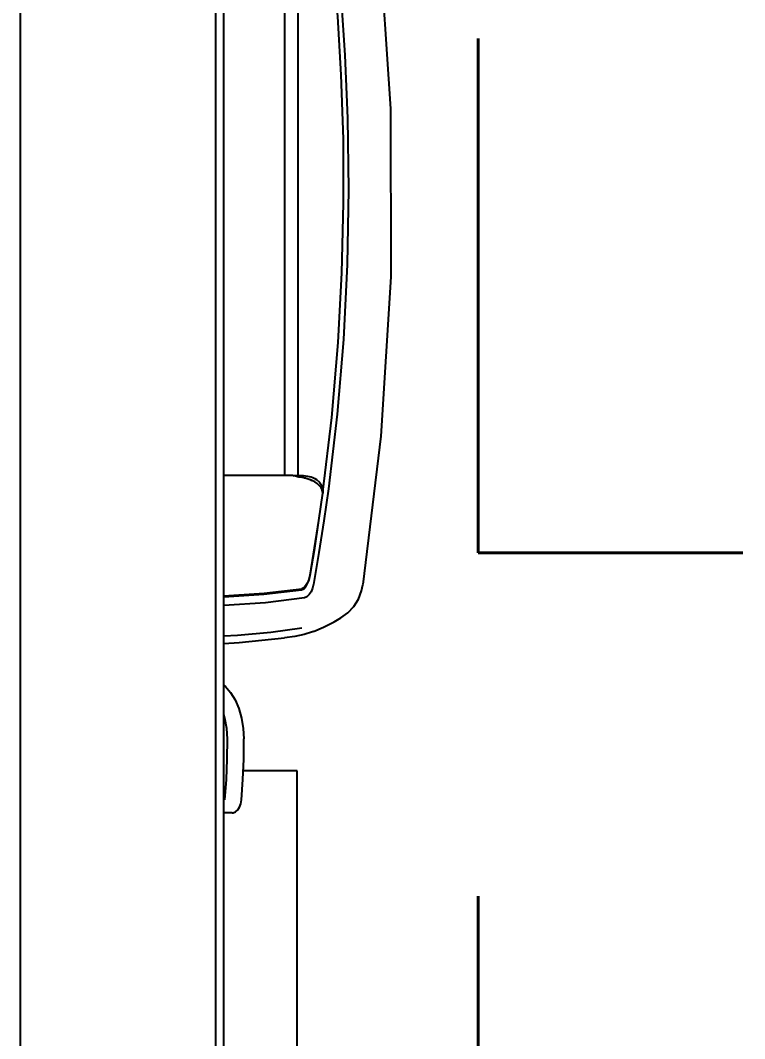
# Model space of a CAD drawing. Extents: x 1551 to 113148, y -1700 to 77018.
# Drawn here: x 13654.9 to 13795.6, y 23818.7 to 24016.7 of the extents above; entities that cross this region are included whole.
import ezdxf

# ---------------------------------------------------------------- set-up
doc = ezdxf.new("R2010")
doc.units = 0
doc.header["$LTSCALE"] = 500
doc.header["$MEASUREMENT"] = 0
doc.linetypes.add('CENTER', pattern=[3, 2.5, -0.25, 0, -0.25])
doc.layers.get('0').update_dxf_attribs({"linetype": 'CONTINUOUS'})
doc.styles.add('ROMANS', font='romans', dxfattribs={"height": 100})

# ---------------------------------------------------------------- blocks, each defined once
blk = doc.blocks.new('platform_top')
at = {"linetype": 'Continuous'}
for p, q in [((-9601.47, 2301.68), (-9601.47, 1731.68)), ((-9599.86, 2301.68), (-9599.86, 1731.68)), ((-9615.68, 2271.68), (-9615.68, 2021.68)), ((-9603.09, 2029.85), (-9601.47, 2029.85)), ((-9615.68, 2021.68), (-9605.22, 2021.68)), ((-9624.2, 1991.91), (-9624.18, 1991.92)), ((-9601.47, 1987.65), (-9609.26, 1987.14)), ((-9628.49, 1985.5), (-9628.5, 1985.42)), ((-9628.5, 1985.42), (-9628.5, 1985.42)), ((-9628.22, 1986.71), (-9628.49, 1985.5)), ((-9616.56, 1986.48), (-9616.98, 1986.29)), ((-9616.97, 1986.11), (-9616.59, 1986.28)), ((-9616.23, 1986.47), (-9616.63, 1986.29)), ((-9609.26, 1987.14), (-9616.59, 1986.28)), ((-9616.23, 1986.47), (-9616.22, 1986.47)), ((-9618.14, 1983.66), (-9618.23, 1983.66)), ((-9620.71, 1967.47), (-9620.7, 1967.57)), ((-9620.7, 1967.57), (-9620.68, 1967.67)), ((-9620.68, 1967.7), (-9620.68, 1967.68)), ((-9620.68, 1967.68), (-9620.68, 1967.67)), ((-9620.61, 1967.53), (-9620.58, 1967.05)), ((-9620.6, 1967.66), (-9620.59, 1967.69)), ((-9620.6, 1967.62), (-9620.6, 1967.66)), ((-9619.58, 1965.82), (-9619.1, 1965.5)), ((-9619.1, 1964.82), (-9619.43, 1965.02)), ((-9619.1, 1965.5), (-9618.57, 1965.21)), ((-9618.75, 1964.66), (-9619.1, 1964.82)), ((-9616.61, 1964.57), (-9617.01, 1964.66)), ((-9616.53, 1964.28), (-9616.94, 1964.29)), ((-9616.26, 1964.51), (-9616.61, 1964.57)), ((-9616.31, 1964.28), (-9616.53, 1964.28)), ((-9615.88, 1964.28), (-9616.31, 1964.28)), ((-9615.98, 1964.49), (-9616.26, 1964.51)), ((-9615.62, 1964.48), (-9615.98, 1964.49)), ((-9615.88, 1964.28), (-9615.01, 1964.3)), ((-9615.62, 1964.48), (-9615.36, 1964.4)), ((-9615.36, 1964.4), (-9615.1, 1964.33)), ((-9615.1, 1964.33), (-9614.83, 1964.28)), ((-9615.01, 1964.3), (-9615.08, 1964.3)), ((-9614.83, 1964.28), (-9601.47, 1964.28)), ((-9613.21, 1810.93), (-9613.21, 1964.28))]:
    blk.add_line(p, q, dxfattribs=at)
for points in [[(-9603.09, 2029.85), (-9603.28, 2029.83), (-9603.73, 2029.65), (-9604.14, 2029.27), (-9604.48, 2028.73), (-9604.72, 2028.07), (-9604.85, 2027.32)], [(-9604.85, 2027.32), (-9605.15, 2023.38), (-9605.32, 2019.43), (-9605.34, 2015.46)], [(-9601.64, 2027.32), (-9601.94, 2023.38), (-9602.1, 2019.43), (-9602.13, 2015.46)], [(-9601.47, 2005.04), (-9601.74, 2005.25), (-9602.75, 2006.42), (-9603.63, 2007.87), (-9604.35, 2009.56), (-9604.88, 2011.42), (-9605.22, 2013.41), (-9605.34, 2015.46)], [(-9602.13, 2015.46), (-9602, 2013.41), (-9601.66, 2011.42), (-9601.47, 2010.73)], [(-9618.88, 1994.56), (-9618.68, 1994.64), (-9617.03, 1995.15), (-9615.21, 1995.54), (-9613.23, 1995.83)], [(-9601.47, 1995.43), (-9604.09, 1995.3), (-9610.57, 1994.72), (-9616.59, 1993.9)], [(-9601.47, 1996.93), (-9604.41, 1996.75), (-9613.23, 1995.83)], [(-9618.88, 1994.56), (-9620.79, 1993.74), (-9622.88, 1992.68), (-9624.18, 1991.92)], [(-9624.19, 1991.92), (-9625.52, 1990.96), (-9626.7, 1989.74), (-9627.62, 1988.3), (-9628.22, 1986.71)], [(-9617.1, 1988.06), (-9609.54, 1988.99), (-9601.47, 1989.54), (-9601.47, 1989.54)], [(-9618.89, 1985.4), (-9618.69, 1986.18), (-9618.41, 1986.86), (-9618.04, 1987.42), (-9617.6, 1987.85), (-9617.1, 1988.06)], [(-9601.47, 1987.85), (-9609.24, 1987.34), (-9616.56, 1986.48)], [(-9601.47, 1987.82), (-9608.89, 1987.33), (-9616.22, 1986.47)], [(-9628.5, 1985.42), (-9632.02, 1956.61), (-9633.97, 1925.64), (-9633.93, 1892.96), (-9631.65, 1859.12)], [(-9621.77, 1966.84), (-9620.89, 1973.05), (-9619.93, 1979.25), (-9618.88, 1985.43)], [(-9616.98, 1986.29), (-9617.38, 1985.87), (-9617.73, 1985.28), (-9618.02, 1984.53), (-9618.23, 1983.66)], [(-9618.14, 1983.65), (-9617.95, 1984.45), (-9617.68, 1985.15), (-9617.34, 1985.72), (-9616.97, 1986.11)], [(-9618.23, 1983.66), (-9619.11, 1978.36), (-9619.92, 1973.04), (-9620.68, 1967.7)], [(-9620.59, 1967.69), (-9619.84, 1973.03), (-9619.02, 1978.35), (-9618.14, 1983.65)], [(-9620.61, 1967.53), (-9620.61, 1967.57), (-9620.6, 1967.62)], [(-9619.92, 1808.63), (-9619.78, 1814.03), (-9619.81, 1818.83), (-9619.95, 1823.34), (-9620.18, 1828.24), (-9620.5, 1833.66), (-9620.96, 1839.69), (-9621.58, 1846.41), (-9622.43, 1853.92), (-9623.38, 1862.36), (-9624.25, 1871.85), (-9624.98, 1882.58), (-9625.51, 1894.77), (-9625.7, 1908.68), (-9625.43, 1923.25), (-9624.68, 1937.81), (-9623.46, 1952.35), (-9621.76, 1966.84)], [(-9620.71, 1967.47), (-9622.42, 1952.97), (-9623.67, 1938.42), (-9624.4, 1924.89), (-9624.73, 1911.35), (-9624.67, 1898.87), (-9624.27, 1886.4), (-9623.6, 1875.02), (-9622.64, 1863.66), (-9621.53, 1853.39), (-9620.46, 1843.11), (-9619.75, 1833.85), (-9619.27, 1824.58), (-9619.07, 1816.36), (-9619.25, 1808.16)], [(-9619.43, 1965.02), (-9620.03, 1965.53), (-9620.43, 1966.12), (-9620.65, 1966.78), (-9620.7, 1967.5)], [(-9620.58, 1967.05), (-9620.36, 1966.58), (-9620, 1966.18), (-9619.58, 1965.82)], [(-9618.03, 1964.44), (-9618.39, 1964.54), (-9618.75, 1964.66)], [(-9617.43, 1964.77), (-9617.83, 1964.9), (-9618.22, 1965.05), (-9618.57, 1965.21)], [(-9616.94, 1964.29), (-9617.32, 1964.32), (-9617.69, 1964.37), (-9618.03, 1964.44)], [(-9617.01, 1964.66), (-9617.15, 1964.69), (-9617.29, 1964.73), (-9617.43, 1964.77)], [(-9615.88, 1964.29), (-9615.9, 1911.58), (-9615.86, 1860.46), (-9615.85, 1810.93)], [(-9615.79, 1964.48), (-9615.61, 1964.39), (-9615.43, 1964.33)]]:
    blk.add_lwpolyline(points, dxfattribs=at)

msp = doc.modelspace()

# ---------------------------------------------------------------- linework, layer by layer
msp.add_lwpolyline([(13654.882, 23573.396), (13654.882, 24123.396), (14494.882, 24123.396), (14494.882, 23573.396), (13654.882, 23573.396)])

# ---------------------------------------------------------------- block references
at = {"linetype": 'CENTER', "rotation": 180}
msp.add_blockref('platform_top', (4092.981, 25892.444), dxfattribs=at)

# ---------------------------------------------------------------- texts
at = {"insert": (13726.716, 24013.119), "char_height": 100, "width": 821.25223, "attachment_point": 1, "style": 'ROMANS'}
msp.add_mtext('Locker\\PHydraulic', dxfattribs=at)

doc.saveas('drawing.dxf')
